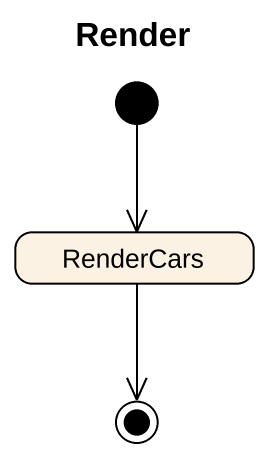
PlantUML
@startuml
title Render
hide empty description
state RenderCars
[*] --> RenderCars
RenderCars --> [*]
@enduml
